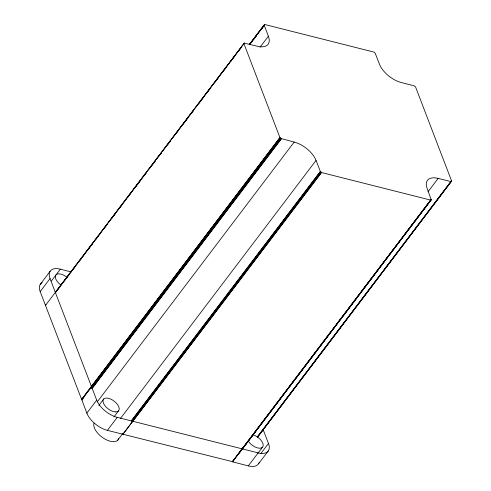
<?xml version="1.0" encoding="UTF-8"?>
<svg xmlns="http://www.w3.org/2000/svg" width="491" height="491" viewBox="0 0 491 491"><rect width="100%" height="100%" fill="white"/><g stroke="black" fill="none" stroke-linecap="round" stroke-linejoin="round"><path stroke-width="0.74" d="M263.115 429.607L268.485 443.465L260.868 453.512M242.591 448.725L431.239 199.819L427.158 188.434A20.26 10.403 37.2 0 1 438.156 178.393L450.891 181.56L451.616 181.044L415.595 87.036L414.14 85.821L401.368 82.556A20.26 10.403 37.2 0 1 379.475 64.223L375.204 53.212L373.964 52.095L264.931 24.55L264.201 25.219L268.374 36.205L260.052 47.185M40.262 284.295L50.119 271.29M82.206 400.018L81.58 399.318L40.182 291.599L50.039 278.593A19.02 9.765 37.2 0 1 60.368 269.166L71.207 271.965M51.408 280.993L60.368 269.166M268.374 36.205A20.26 10.403 37.2 0 1 257.37 46.24L244.187 43.165L45.546 305.304L45.958 304.825M55.667 292.016L65.837 278.593M66.764 277.372L244.315 43.11M55.814 291.985L59.976 286.492M60.902 285.277L67.838 276.126M68.765 274.905L75.24 266.361M76.16 265.14L83.096 255.989M84.022 254.774L90.497 246.23M91.418 245.009L98.353 235.858M100.667 232.808L107.603 223.657M108.529 222.435L115.465 213.284M116.392 212.069L122.86 203.526M123.787 202.304L130.723 193.153M131.649 191.932L145.98 173.022M148.294 169.972L155.23 160.821M156.15 159.6L161.238 152.891M162.165 151.67L163.092 150.449M164.012 149.233L170.487 140.69M171.414 139.469L178.35 130.318M179.27 129.096L193.607 110.187M195.915 107.136L202.851 97.985M203.777 96.764L210.713 87.613M211.639 86.391L218.114 77.854M219.035 76.633L225.97 67.482M226.897 66.26L241.228 47.351M243.542 44.3L244.469 43.079M55.986 291.979L60.148 286.486M64.309 280.993L69.397 274.285M72.171 270.627L75.405 266.355M80.033 260.255L84.655 254.154M87.889 249.882L90.663 246.224M91.59 245.003L92.517 243.781M95.751 239.51L99.912 234.023M103.613 229.144L107.775 223.65M111.936 218.157L115.637 213.278M119.798 207.791L123.032 203.52M127.654 197.419L130.894 193.147M135.516 187.046L140.138 180.946M143.378 176.674L146.152 173.016M151.234 166.302L155.395 160.815M159.096 155.935L161.41 152.885M162.337 151.664L163.257 150.442M167.419 144.949L170.659 140.684M175.281 134.583L178.515 130.311M183.143 124.211L187.765 118.11M190.999 113.838L193.773 110.18M198.861 103.466L203.022 97.979M206.723 93.1L210.885 87.607M215.046 82.114L218.28 77.848M222.908 71.747L226.142 67.476M230.764 61.375L235.392 55.274M238.626 51.003L241.4 47.345M249.496 44.337L264.373 24.722M249.41 44.589L264.483 24.642M249.354 44.724L264.612 24.587M249.477 44.724L256.425 35.555M257.352 34.333L264.299 25.17M249.649 44.718L250.576 43.496M253.356 39.826L256.597 35.548M261.691 28.828L264.471 25.164M81.58 399.318L279.938 137.603L243.91 43.589L244.187 43.165M279.938 137.603L81.709 399.502L86.839 413.146A19.02 9.765 37.2 0 0 107.394 430.362L232.691 461.712M81.856 399.68L280.066 137.781M82.488 399.244L83.875 397.409M90.344 388.872L280.214 137.965M91.455 387.816L280.386 138.137M91.651 387.97L280.76 138.456L294.164 142.083A20.26 10.403 37.2 0 1 316.051 160.416L320.328 171.427L321.568 172.544L430.595 200.089L431.239 199.819M91.854 388.105L280.969 138.591M92.069 388.228L281.177 138.714M92.277 388.332L281.392 138.818M86.839 413.146L96.696 400.14L50.039 278.593M97.187 401.969L294.164 142.083M98.808 405.492L103.736 398.987M113.998 416.877L118.478 410.961M107.394 430.362L117.251 417.35L258.162 452.886A19.02 9.765 37.2 0 0 268.485 443.465M120.467 418.473L316.051 160.416M131.214 420.947L320.328 171.427M131.343 421.125L320.457 171.611M131.496 421.303L320.605 171.789M131.662 421.474L320.776 171.96M117.613 440.366L122.695 433.657M131.846 421.64L320.954 172.126M132.042 421.794L321.151 172.28M122.597 433.841L122.996 434.136L321.36 172.421M321.568 172.544L122.996 434.136M427.986 191.815L438.156 178.393M232.237 461.804L430.595 200.089M430.767 200.083L232.409 461.798L248.299 465.898A19.02 9.765 37.2 0 0 259.119 462.608M232.556 461.767L431.325 199.42M233.151 461.098L234.078 459.883M239.16 453.168L431.325 199.567M257.155 437.174L450.891 181.56M257.321 437.168L451.057 181.553M257.474 437.137L451.616 180.897M257.333 437.518L451.585 181.179M248.299 465.898L258.162 452.886M257.885 453.291L262.366 447.375M258.548 463.774L268.411 450.769M117.251 417.35A19.02 9.765 37.2 0 1 96.696 400.14M61.037 285.068A9.513 4.885 37.2 0 1 56.796 280.864L55.802 279.06A9.513 4.885 37.2 0 1 60.589 274.039L62.658 274.708A9.513 4.885 37.2 0 1 66.813 277.212M248.305 441.133A9.513 4.885 37.2 0 0 255.572 447.221L257.658 447.952A9.513 4.885 37.2 0 0 262.82 443.238L261.899 441.446A9.513 4.885 37.2 0 0 253.227 434.823M40.182 291.599A19.02 9.765 37.2 0 1 42.165 282.558M118.693 438.702A14.742 7.568 37.2 0 1 103.797 438.359A14.742 7.568 37.2 0 1 94.002 423.156M115.772 411.912L113.887 411.691A9.513 4.885 37.2 0 1 103.466 403.221L103.006 401.546A9.513 4.885 37.2 0 1 108.327 398.262L110.395 398.944A9.513 4.885 37.2 0 1 118.748 406.726L119.209 408.408A9.513 4.885 37.2 0 1 115.772 411.912"/></g></svg>
